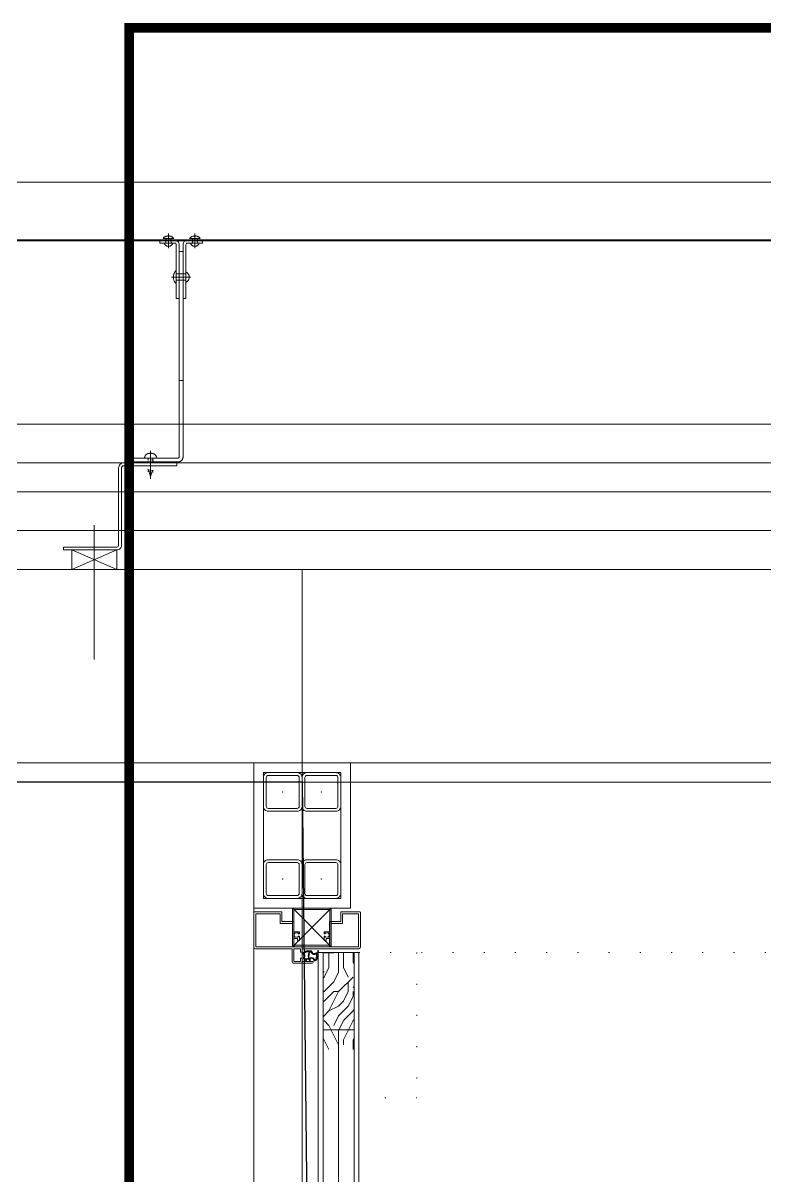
# Model space of a CAD drawing. Extents: x -1299 to 23780, y -3010 to 8106.
# Drawn here: x 14158.7 to 14235.3, y 2762.3 to 2881.4 of the extents above; entities that cross this region are included whole.
import ezdxf

# ---------------------------------------------------------------- set-up
doc = ezdxf.new("R2010")
doc.units = 0
doc.header["$LTSCALE"] = 25
doc.header["$MEASUREMENT"] = 0
doc.linetypes.add('DOT2', pattern=[0.125, 0, -0.125])
doc.linetypes.add('HIDDEN2', pattern=[4.7625, 3.175, -1.5875])
doc.layers.get('0').update_dxf_attribs({"color": 9, "lineweight": 9})
for name, color, linetype, lineweight in [('00', 9, 'Continuous', 9), ('06C', 9, 'Continuous', 9), ('06D', 9, 'Continuous', 9), ('09', 9, 'Continuous', 9), ('10', 9, 'Continuous', 9), ('11', 9, 'Continuous', 9), ('12', 9, 'Continuous', 9), ('14', 9, 'Continuous', 9), ('20', 9, 'DOT2', 9), ('21', 9, 'Continuous', 9), ('33', 9, 'BATTING', 9), ('35', 9, 'Continuous', 9), ('40B', 9, 'Continuous', 9), ('E-MESH TAVAN', 1, 'Continuous', 30)]:
    doc.layers.add(name, color=color, linetype=linetype, lineweight=lineweight)
doc.linetypes.add('BATTING', pattern='A,0.0001,-0.1,[134,ltypeshp.shx,S=0.1,R=0,X=-0.1,Y=0],-0.2,[134,ltypeshp.shx,S=0.1,R=180,X=0.1,Y=0],-0.1', length=0.4001)

# ---------------------------------------------------------------- blocks, each defined once
blk = doc.blocks.new('p- alum kaplama profil')
at = {"lineweight": 13}
blk.add_lwpolyline([(7.12, 12.59), (7.12, 26.49)], dxfattribs=at)
at = {"lineweight": 5}
blk.add_lwpolyline([(9.44, 15.16), (4.79, 15.16), (4.79, 17.16), (9.44, 17.16)], close=True, dxfattribs=at)
for points in [[(4.79, 15.16), (9.44, 17.16)], [(9.44, 15.16), (4.79, 17.16)]]:
    blk.add_lwpolyline(points, dxfattribs=at)
at = {"lineweight": 18}
blk.add_lwpolyline([(4.09, 6.16), (-1.41, 6.16), (-1.41, 6.46), (4.09, 6.46, 0.414214), (4.29, 6.66), (4.29, 14.66, -0.414214), (4.79, 15.16), (10.29, 15.16), (10.29, 14.86), (4.79, 14.86, 0.414214), (4.59, 14.66), (4.59, 6.66, -0.414214)], format="xyb", close=True, dxfattribs=at)
blk.add_lwpolyline([(-2.06, 5.56), (-2.06, -2.34), (-2.06, -15.69), (-1.66, -15.69), (-1.66, -2.34), (-1.66, 5.56), (-1.66, 5.56), (-1.66, 5.57), (-1.66, 5.57), (-1.66, 5.58), (-1.66, 5.58), (-1.65, 5.59), (-1.65, 5.59), (-1.65, 5.59), (-1.65, 5.6), (-1.65, 5.6), (-1.64, 5.61), (-1.64, 5.61), (-1.64, 5.62), (-1.64, 5.62), (-1.63, 5.62), (-1.63, 5.63), (-1.63, 5.63), (-1.62, 5.63), (-1.62, 5.64), (-1.61, 5.64), (-1.61, 5.64), (-1.61, 5.64), (-1.6, 5.65), (-1.6, 5.65), (-1.59, 5.65), (-1.59, 5.65), (-1.58, 5.65), (-1.58, 5.65), (-1.57, 5.66), (-1.57, 5.66), (-1.56, 5.66), (-1.56, 5.66), (3.94, 5.66), (3.94, 6.06), (-1.56, 6.06), (-1.58, 6.06), (-1.61, 6.05), (-1.63, 6.05), (-1.66, 6.05), (-1.68, 6.04), (-1.7, 6.03), (-1.73, 6.03), (-1.75, 6.02), (-1.77, 6.01), (-1.79, 6), (-1.82, 5.99), (-1.84, 5.97), (-1.86, 5.96), (-1.88, 5.94), (-1.89, 5.93), (-1.91, 5.91), (-1.93, 5.89), (-1.95, 5.87), (-1.96, 5.85), (-1.97, 5.83), (-1.99, 5.81), (-2, 5.79), (-2.01, 5.77), (-2.02, 5.75), (-2.03, 5.72), (-2.04, 5.7), (-2.04, 5.68), (-2.05, 5.65), (-2.05, 5.63), (-2.06, 5.61), (-2.06, 5.58)], close=True)
blk.add_lwpolyline([(-1.66, -2.34), (-2.06, -2.34)])
for points in [[(-2.36, -10.84), (-2.36, -16.39), (-2.36, -16.39, -0.414214), (-2.51, -16.54), (-2.51, -16.54), (-4.06, -16.54), (-4.06, -16.84), (-2.51, -16.84), (-2.51, -16.84, 0.414214), (-2.06, -16.39), (-2.06, -10.84)], [(-1.36, -10.84), (-1.66, -10.84), (-1.66, -16.39, 0.414214), (-1.21, -16.84), (-1.21, -16.84), (0.34, -16.84), (0.34, -16.54), (-1.21, -16.54), (-1.21, -16.54, -0.414214), (-1.36, -16.39), (-1.36, -16.39)]]:
    blk.add_lwpolyline(points, format="xyb", close=True)
for points in [[(1.05, 6.91, -10), (1.29, 7.56, -10)], [(1.29, 4.93, -10), (1.29, 7.8, -10)], [(1.53, 6.82, -10), (1.29, 7.56, -10)], [(1.61, 6.87, -10), (0.98, 6.96, -10)], [(1.56, 7.05, -10), (1.02, 7.13, -10)], [(1.05, 5.83, -10), (1.05, 6.01, -10)], [(1.29, 6.16, -10), (1.29, 6.26, -10)], [(0.67, 5.66, -10), (1.91, 5.66, -10)], [(0.67, 5.66, -10), (0.67, 5.64, -10), (0.67, 5.62, -10), (0.67, 5.6, -10), (0.68, 5.58, -10), (0.68, 5.56, -10), (0.69, 5.54, -10), (0.69, 5.52, -10), (0.7, 5.5, -10), (0.7, 5.48, -10), (0.71, 5.46, -10), (0.72, 5.45, -10), (0.73, 5.43, -10), (0.74, 5.41, -10), (0.75, 5.4, -10), (0.76, 5.38, -10), (0.77, 5.36, -10), (0.79, 5.35, -10), (0.8, 5.33, -10), (0.81, 5.32, -10), (0.83, 5.31, -10), (0.84, 5.29, -10), (0.86, 5.28, -10), (0.87, 5.27, -10), (0.89, 5.26, -10), (0.91, 5.25, -10), (0.92, 5.24, -10), (0.94, 5.23, -10), (0.96, 5.22, -10), (0.98, 5.21, -10), (1, 5.21, -10), (1.02, 5.2, -10), (1.03, 5.2, -10)], [(0.96, 5.66, -10), (0.97, 5.66, -10), (0.97, 5.66, -10), (0.97, 5.66, -10), (0.98, 5.66, -10), (0.98, 5.66, -10), (0.99, 5.66, -10), (0.99, 5.66, -10), (1, 5.66, -10), (1, 5.67, -10), (1, 5.67, -10), (1.01, 5.67, -10), (1.01, 5.67, -10), (1.01, 5.67, -10), (1.02, 5.68, -10), (1.02, 5.68, -10), (1.02, 5.68, -10), (1.03, 5.69, -10), (1.03, 5.69, -10), (1.03, 5.69, -10), (1.04, 5.7, -10), (1.04, 5.7, -10), (1.04, 5.7, -10), (1.04, 5.71, -10), (1.04, 5.71, -10), (1.05, 5.72, -10), (1.05, 5.72, -10), (1.05, 5.72, -10), (1.05, 5.73, -10), (1.05, 5.73, -10), (1.05, 5.74, -10), (1.05, 5.74, -10), (1.05, 5.75, -10)], [(1.33, 5.85, -10), (0.98, 5.88, -10)], [(1.03, 5.2, -10), (1.04, 5.2, -10), (1.05, 5.19, -10), (1.05, 5.19, -10), (1.06, 5.19, -10), (1.06, 5.19, -10), (1.07, 5.19, -10), (1.07, 5.19, -10), (1.08, 5.19, -10), (1.08, 5.19, -10), (1.09, 5.19, -10), (1.09, 5.18, -10), (1.1, 5.18, -10), (1.1, 5.18, -10), (1.11, 5.18, -10), (1.11, 5.18, -10), (1.12, 5.18, -10), (1.12, 5.18, -10), (1.13, 5.18, -10), (1.13, 5.18, -10), (1.14, 5.18, -10), (1.15, 5.18, -10), (1.15, 5.18, -10), (1.16, 5.17, -10), (1.16, 5.17, -10), (1.17, 5.17, -10), (1.17, 5.17, -10), (1.18, 5.17, -10), (1.18, 5.17, -10), (1.19, 5.17, -10), (1.19, 5.17, -10), (1.2, 5.17, -10), (1.2, 5.17, -10)], [(1.05, 5.75, -10), (1.05, 5.83, -10)], [(1.2, 5.17, -10), (1.2, 5.2, -10)], [(1.38, 5.2, -10), (1.2, 5.2, -10)], [(1.38, 5.17, -10), (1.38, 5.2, -10)], [(1.38, 5.17, -10), (1.38, 5.17, -10), (1.39, 5.17, -10), (1.39, 5.17, -10), (1.4, 5.17, -10), (1.41, 5.17, -10), (1.41, 5.17, -10), (1.42, 5.17, -10), (1.42, 5.17, -10), (1.43, 5.17, -10), (1.43, 5.18, -10), (1.44, 5.18, -10), (1.44, 5.18, -10), (1.45, 5.18, -10), (1.45, 5.18, -10), (1.46, 5.18, -10), (1.46, 5.18, -10), (1.47, 5.18, -10), (1.47, 5.18, -10), (1.48, 5.18, -10), (1.48, 5.18, -10), (1.49, 5.18, -10), (1.5, 5.19, -10), (1.5, 5.19, -10), (1.51, 5.19, -10), (1.51, 5.19, -10), (1.52, 5.19, -10), (1.52, 5.19, -10), (1.53, 5.19, -10), (1.53, 5.19, -10), (1.54, 5.19, -10), (1.54, 5.2, -10), (1.55, 5.2, -10)], [(1.53, 5.75, -10), (1.53, 5.92, -10)], [(1.53, 5.75, -10), (1.53, 5.74, -10), (1.53, 5.74, -10), (1.53, 5.73, -10), (1.53, 5.73, -10), (1.53, 5.72, -10), (1.54, 5.72, -10), (1.54, 5.72, -10), (1.54, 5.71, -10), (1.54, 5.71, -10), (1.54, 5.7, -10), (1.54, 5.7, -10), (1.55, 5.7, -10), (1.55, 5.69, -10), (1.55, 5.69, -10), (1.55, 5.69, -10), (1.56, 5.68, -10), (1.56, 5.68, -10), (1.56, 5.68, -10), (1.57, 5.67, -10), (1.57, 5.67, -10), (1.58, 5.67, -10), (1.58, 5.67, -10), (1.58, 5.67, -10), (1.59, 5.66, -10), (1.59, 5.66, -10), (1.6, 5.66, -10), (1.6, 5.66, -10), (1.6, 5.66, -10), (1.61, 5.66, -10), (1.61, 5.66, -10), (1.62, 5.66, -10), (1.62, 5.66, -10)], [(1.55, 5.2, -10), (1.57, 5.2, -10), (1.59, 5.21, -10), (1.6, 5.21, -10), (1.62, 5.22, -10), (1.64, 5.23, -10), (1.66, 5.24, -10), (1.68, 5.25, -10), (1.69, 5.26, -10), (1.71, 5.27, -10), (1.73, 5.28, -10), (1.74, 5.29, -10), (1.76, 5.31, -10), (1.77, 5.32, -10), (1.78, 5.33, -10), (1.8, 5.35, -10), (1.81, 5.36, -10), (1.82, 5.38, -10), (1.83, 5.4, -10), (1.84, 5.41, -10), (1.85, 5.43, -10), (1.86, 5.45, -10), (1.87, 5.46, -10), (1.88, 5.48, -10), (1.89, 5.5, -10), (1.89, 5.52, -10), (1.9, 5.54, -10), (1.9, 5.56, -10), (1.9, 5.58, -10), (1.91, 5.6, -10), (1.91, 5.62, -10), (1.91, 5.64, -10), (1.91, 5.66, -10)], [(-2.86, -13.04, 0), (-0.86, -13.04, 0)], [(-2.36, -12.52, 0), (-2.4, -12.53, 0), (-2.43, -12.56, 0), (-2.47, -12.58, 0), (-2.5, -12.6, 0), (-2.53, -12.63, 0), (-2.56, -12.66, 0), (-2.59, -12.69, 0), (-2.61, -12.73, 0), (-2.63, -12.76, 0), (-2.65, -12.8, 0), (-2.67, -12.84, 0), (-2.68, -12.88, 0), (-2.69, -12.92, 0), (-2.7, -12.96, 0), (-2.71, -13, 0), (-2.71, -13.04, 0), (-2.71, -13.08, 0), (-2.7, -13.13, 0), (-2.69, -13.17, 0), (-2.68, -13.21, 0), (-2.67, -13.25, 0), (-2.65, -13.28, 0), (-2.63, -13.32, 0), (-2.61, -13.36, 0), (-2.59, -13.39, 0), (-2.56, -13.42, 0), (-2.53, -13.45, 0), (-2.5, -13.48, 0), (-2.47, -13.51, 0), (-2.43, -13.53, 0), (-2.4, -13.55, 0), (-2.36, -13.57, 0)], [(-2.36, -13.04, 0), (-2.36, -12.52, 0)], [(-2.36, -13.04, 0), (-2.36, -12.73, 0)], [(-2.36, -12.73, 0), (-2.36, -13.04, 0)], [(-1.36, -12.73, 0), (-2.36, -12.73, 0)], [(-2.36, -13.04, 0), (-2.36, -13.36, 0)], [(-2.36, -13.04, 0), (-2.36, -13.57, 0)], [(-2.36, -13.36, 0), (-2.36, -13.04, 0)], [(-1.36, -13.04, 0), (-1.36, -12.37, 0)], [(-1.36, -13.72, 0), (-1.32, -13.68, 0), (-1.29, -13.65, 0), (-1.26, -13.61, 0), (-1.23, -13.58, 0), (-1.2, -13.54, 0), (-1.18, -13.5, 0), (-1.16, -13.45, 0), (-1.14, -13.41, 0), (-1.12, -13.37, 0), (-1.1, -13.32, 0), (-1.09, -13.28, 0), (-1.08, -13.23, 0), (-1.07, -13.18, 0), (-1.06, -13.14, 0), (-1.06, -13.09, 0), (-1.06, -13.04, 0), (-1.06, -12.99, 0), (-1.06, -12.95, 0), (-1.07, -12.9, 0), (-1.08, -12.85, 0), (-1.09, -12.81, 0), (-1.1, -12.76, 0), (-1.12, -12.72, 0), (-1.14, -12.67, 0), (-1.16, -12.63, 0), (-1.18, -12.59, 0), (-1.2, -12.55, 0), (-1.23, -12.51, 0), (-1.26, -12.47, 0), (-1.29, -12.43, 0), (-1.32, -12.4, 0), (-1.36, -12.37, 0)], [(-1.36, -13.04, 0), (-1.36, -13.72, 0)], [(-1.36, -13.36, 0), (-2.36, -13.36, 0)], [(-2.85, -16.54, 0), (-2.86, -16.51, 0), (-2.87, -16.47, 0), (-2.89, -16.44, 0), (-2.91, -16.41, 0), (-2.93, -16.38, 0), (-2.96, -16.35, 0), (-2.98, -16.33, 0), (-3.01, -16.31, 0), (-3.04, -16.29, 0), (-3.07, -16.27, 0), (-3.11, -16.25, 0), (-3.14, -16.24, 0), (-3.18, -16.23, 0), (-3.21, -16.22, 0), (-3.25, -16.22, 0), (-3.29, -16.22, 0), (-3.32, -16.22, 0), (-3.36, -16.22, 0), (-3.39, -16.23, 0), (-3.43, -16.24, 0), (-3.46, -16.25, 0), (-3.5, -16.27, 0), (-3.53, -16.29, 0), (-3.56, -16.31, 0), (-3.59, -16.33, 0), (-3.61, -16.35, 0), (-3.64, -16.38, 0), (-3.66, -16.41, 0), (-3.68, -16.44, 0), (-3.7, -16.47, 0), (-3.71, -16.51, 0), (-3.73, -16.54, 0)], [(-3.29, -16.54, 0), (-3.73, -16.54, 0)], [(-3.29, -16.54, 0), (-3.55, -16.54, 0)], [(-3.55, -16.54, 0), (-3.29, -16.54, 0)], [(-3.55, -17.04, 0), (-3.55, -16.54, 0)], [(-3.29, -17.54, 0), (-3.29, -16.04, 0)], [(-3.29, -16.54, 0), (-2.85, -16.54, 0)], [(-3.29, -16.54, 0), (-3.03, -16.54, 0)], [(-3.03, -16.54, 0), (-3.29, -16.54, 0)], [(-3.03, -17.04, 0), (-3.03, -16.54, 0)], [(-1, -16.54, 0), (-0.98, -16.51, 0), (-0.97, -16.47, 0), (-0.95, -16.44, 0), (-0.93, -16.41, 0), (-0.91, -16.38, 0), (-0.88, -16.35, 0), (-0.86, -16.33, 0), (-0.83, -16.31, 0), (-0.8, -16.29, 0), (-0.77, -16.27, 0), (-0.73, -16.25, 0), (-0.7, -16.24, 0), (-0.66, -16.23, 0), (-0.63, -16.22, 0), (-0.59, -16.22, 0), (-0.56, -16.22, 0), (-0.52, -16.22, 0), (-0.48, -16.22, 0), (-0.45, -16.23, 0), (-0.41, -16.24, 0), (-0.38, -16.25, 0), (-0.34, -16.27, 0), (-0.31, -16.29, 0), (-0.28, -16.31, 0), (-0.25, -16.33, 0), (-0.23, -16.35, 0), (-0.2, -16.38, 0), (-0.18, -16.41, 0), (-0.16, -16.44, 0), (-0.14, -16.47, 0), (-0.13, -16.51, 0), (-0.12, -16.54, 0)], [(-0.56, -16.54, 0), (-1, -16.54, 0)], [(-0.56, -16.54, 0), (-0.82, -16.54, 0)], [(-0.82, -16.54, 0), (-0.56, -16.54, 0)], [(-0.82, -17.04, 0), (-0.82, -16.54, 0)], [(-0.56, -17.54, 0), (-0.56, -16.04, 0)], [(-0.56, -16.54, 0), (-0.3, -16.54, 0)], [(-0.56, -16.54, 0), (-0.12, -16.54, 0)], [(-0.3, -16.54, 0), (-0.56, -16.54, 0)], [(-0.3, -17.04, 0), (-0.3, -16.54, 0)], [(-3.84, -17.04, 0), (-3.81, -17.07, 0), (-3.78, -17.1, 0), (-3.75, -17.12, 0), (-3.72, -17.15, 0), (-3.69, -17.17, 0), (-3.66, -17.19, 0), (-3.62, -17.21, 0), (-3.59, -17.23, 0), (-3.55, -17.24, 0), (-3.52, -17.26, 0), (-3.48, -17.27, 0), (-3.44, -17.28, 0), (-3.4, -17.28, 0), (-3.36, -17.29, 0), (-3.32, -17.29, 0), (-3.29, -17.29, 0), (-3.25, -17.29, 0), (-3.21, -17.29, 0), (-3.17, -17.28, 0), (-3.13, -17.28, 0), (-3.09, -17.27, 0), (-3.06, -17.26, 0), (-3.02, -17.24, 0), (-2.98, -17.23, 0), (-2.95, -17.21, 0), (-2.91, -17.19, 0), (-2.88, -17.17, 0), (-2.85, -17.15, 0), (-2.82, -17.12, 0), (-2.79, -17.1, 0), (-2.76, -17.07, 0), (-2.73, -17.04, 0)], [(-3.29, -17.04, 0), (-3.84, -17.04, 0)], [(-3.29, -17.04, 0), (-2.73, -17.04, 0)], [(-0.56, -17.04, 0), (-1.11, -17.04, 0)], [(0, -17.04, 0), (-0.03, -17.07, 0), (-0.06, -17.1, 0), (-0.09, -17.12, 0), (-0.12, -17.15, 0), (-0.15, -17.17, 0), (-0.18, -17.19, 0), (-0.22, -17.21, 0), (-0.25, -17.23, 0), (-0.29, -17.24, 0), (-0.33, -17.26, 0), (-0.36, -17.27, 0), (-0.4, -17.28, 0), (-0.44, -17.28, 0), (-0.48, -17.29, 0), (-0.52, -17.29, 0), (-0.56, -17.29, 0), (-0.59, -17.29, 0), (-0.63, -17.29, 0), (-0.67, -17.28, 0), (-0.71, -17.28, 0), (-0.75, -17.27, 0), (-0.79, -17.26, 0), (-0.82, -17.24, 0), (-0.86, -17.23, 0), (-0.89, -17.21, 0), (-0.93, -17.19, 0), (-0.96, -17.17, 0), (-0.99, -17.15, 0), (-1.02, -17.12, 0), (-1.05, -17.1, 0), (-1.08, -17.07, 0), (-1.11, -17.04, 0)], [(-0.56, -17.04, 0), (0, -17.04, 0)]]:
    blk.add_polyline3d(points)
blk = doc.blocks.new('Prf-40x40')
for points in [[(1.5, -2), (-1.5, -2, -0.414214), (-2, -1.5), (-2, 1.5, -0.414214), (-1.5, 2), (1.5, 2, -0.414214), (2, 1.5), (2, -1.5, -0.414214)], [(1.5, -1.7), (-1.5, -1.7, -0.414214), (-1.7, -1.5), (-1.7, 1.5, -0.414214), (-1.5, 1.7), (1.5, 1.7, -0.414214), (1.7, 1.5), (1.7, -1.5, -0.414214)]]:
    blk.add_lwpolyline(points, format="xyb", close=True)
blk.add_point((0, 0))
blk = doc.blocks.new('p-korkasa_40x40')
at = {"layer": '10'}
for points in [[(-2, -2), (-2, -2, 4.557572), (-2, -2), (2, -2, 6.895317), (2, -2), (2, -2), (2, 2), (-2, 2), (-2, -2)], [(-1.85, -1.85), (-1.85, 1.85), (1.85, 1.85), (1.85, -1.85), (-1.85, -1.85, -4.556435), (-1.85, -1.85)]]:
    blk.add_lwpolyline(points, format="xyb", close=True, dxfattribs=at)
for points in [[(2, -2), (-2, 2)], [(2, 2), (-2, -1.97)]]:
    blk.add_lwpolyline(points, dxfattribs=at)
blk = doc.blocks.new('p-kapı')
at = {"layer": '09'}
h = blk.add_hatch(dxfattribs=at)
h.set_pattern_fill('LOGEND', color=256, scale=10, style=0)
h.set_pattern_definition([(360, (-1595.242, -1979.64), (10, -10), [3, -7]), (360, (-1595.242, -1980.14), (10, -10), [3, -7]), (360, (-1594.742, -1981.14), (10, -10), [2, -8]), (360, (-1594.242, -1982.14), (10, -10), [1.5, -8.5]), (360, (-1594.242, -1983.14), (10, -10), [1, -9]), (360, (-1596.742, -1984.14), (10, -10), [0.5, -2.5, 0.5, -6.5]), (360, (-1595.242, -1984.64), (10, -10), [0.5, -4, 1.5, -4]), (360, (-1593.242, -1985.14), (10, -10), [0.5, -0.5, 0.5, -8.5]), (360, (-1593.742, -1985.64), (10, -10), [0.5, -9.5]), (360, (-1594.242, -1986.64), (10, -10), [1.5, -8.5]), (360, (-1594.242, -1987.64), (10, -10), [2, -8]), (360, (-1594.742, -1988.64), (10, -10), [2.5, -3, 0.5, -4]), (270, (-1598.742, -1982.64), (-10, -10), [0.5, -1, 2.5, -6]), (270, (-1598.242, -1983.64), (-10, -10), [0.5, -0.5, 1.5, -7.5]), (270, (-1597.742, -1987.64), (-10, -10), [1, -9]), (270, (-1597.242, -1983.64), (-10, -10), [2, -3, 0.5, -4.5]), (270, (-1596.742, -1989.14), (-10, -10), [0.5, -9.5]), (270, (-1596.242, -1984.14), (-10, -10), [1.5, -8.5]), (270, (-1595.242, -1984.64), (-10, -10), [1, -9]), (270, (-1594.242, -1984.64), (-10, -10), [0.5, -1.5, 1.5, -6.5]), (270, (-1593.742, -1985.14), (-10, -10), [0.5, -9.5]), (270, (-1593.242, -1983.14), (-10, -10), [1.4, -8.6]), (270, (-1592.742, -1981.14), (-10, -10), [1, -9]), (270, (-1591.742, -1985.14), (-10, -10), [0.5, -9.5]), (270, (-1590.742, -1984.64), (-10, -10), [1.5, -8.5]), (270, (-1589.742, -1984.64), (-10, -10), [1.5, -8.5]), (315, (-1591.242, -1980.6395), (-3e-15, -10), [0.7071, -0.7071, 0.7071, -12.020836]), (315, (-1593.242, -1983.1395), (-3e-15, -10), [1.4142, -12.727936]), (315, (-1597.242, -1988.1395), (-3e-15, -10), [1.4142, -12.727936]), (315, (-1595.242, -1985.6395), (-3e-15, -10), [1.4142, -12.727936]), (315, (-1594.742, -1983.6395), (-3e-15, -10), [1.4142, -12.727936]), (315, (-1591.742, -1981.6395), (-3e-15, -10), [1.4142, -12.727936]), (315, (-1592.742, -1982.1395), (-3e-15, -10), [2.12132, -12.020816]), (315, (-1595.742, -1986.6395), (-3e-15, -10), [0.7071, -13.435036]), (315, (-1596.242, -1987.6395), (-3e-15, -10), [0.7071, -13.435036]), (315, (-1592.242, -1987.6395), (-3e-15, -10), [0.7071, -13.435036]), (315, (-1596.242, -1982.6395), (-3e-15, -10), [0.7071, -13.435036]), (315, (-1590.742, -1986.1395), (-3e-15, -10), [0.7071, -13.435036]), (315, (-1594.242, -1985.1395), (-3e-15, -10), [0.7071, -13.435036]), (315, (-1593.242, -1986.1395), (-3e-15, -10), [0.7071, -13.435036]), (225, (-1593.742, -1984.1395), (-10, 3e-15), [0.7071, -0.7071, 2.12132, -10.606616]), (225, (-1592.242, -1984.1395), (-10, 3e-15), [0.7071, -13.435036]), (225, (-1592.242, -1980.6395), (-10, 3e-15), [0.7071, -13.435036]), (225, (-1594.242, -1983.1395), (-10, 3e-15), [0.7071, -13.435036]), (225, (-1592.742, -1985.1395), (-10, 3e-15), [0.7071, -13.435036]), (225, (-1595.242, -1982.6395), (-10, 3e-15), [0.7071, -13.435036]), (225, (-1591.242, -1982.6395), (-10, 3e-15), [0.7071, -13.435036]), (225, (-1598.242, -1979.6395), (-10, 3e-15), [0.7071, -13.435036]), (225, (-1597.742, -1980.1395), (-10, 3e-15), [1.4142, -12.727936]), (225, (-1597.242, -1980.6395), (-10, 3e-15), [1.4142, -12.727936]), (225, (-1596.242, -1980.6395), (-10, 3e-15), [1.4142, -12.727936]), (225, (-1595.742, -1981.6395), (-10, 3e-15), [1.4142, -12.727936]), (225, (-1591.742, -1985.6395), (-10, 3e-15), [1.4142, -12.727936]), (225, (-1589.742, -1980.6395), (-10, 3e-15), [1.4142, -12.727936]), (225, (-1589.242, -1988.6395), (-10, 3e-15), [1.4142, -12.727936]), (225, (-1589.242, -1987.6395), (-10, 3e-15), [1.4142, -12.727936]), (225, (-1590.242, -1987.1395), (-10, 3e-15), [1.4142, -12.727936]), (225, (-1597.242, -1987.1395), (-10, 3e-15), [2.12132, -12.020816]), (225, (-1590.742, -1986.1395), (-10, 3e-15), [2.12132, -12.020816]), (333.43495, (-1596.242, -1989.1395), (10, -4e-09), [1.118, -21.24268]), (333.43495, (-1596.242, -1984.1395), (10, -4e-09), [1.118, -21.24268]), (333.43495, (-1595.242, -1987.1395), (10, -4e-09), [1.118, -21.24268]), (333.43495, (-1592.242, -1980.1395), (10, -4e-09), [1.118, -21.24268]), (333.43495, (-1592.742, -1981.1395), (10, -4e-09), [1.118, -21.24268]), (333.43495, (-1595.742, -1983.1395), (10, -4e-09), [1.118, -21.24268]), (333.43495, (-1595.742, -1988.1395), (10, -4e-09), [1.118, -21.24268]), (333.43495, (-1592.742, -1985.1395), (10, -4e-09), [2.236, -20.12468]), (296.56505, (-1592.742, -1986.6395), (5e-10, -10), [1.118, -21.24268]), (296.56505, (-1591.242, -1983.6395), (5e-10, -10), [1.118, -21.24268]), (296.56505, (-1596.242, -1985.6395), (5e-10, -10), [1.118, -21.24268]), (296.56505, (-1598.242, -1986.1395), (5e-10, -10), [1.118, -21.24268]), (296.56505, (-1592.242, -1984.1395), (5e-10, -10), [1.118, -21.24268]), (296.56505, (-1593.242, -1984.1395), (5e-10, -10), [1.118, -21.24268]), (296.56505, (-1597.242, -1985.6395), (5e-10, -10), [2.236, -20.12468]), (296.56505, (-1589.742, -1982.1395), (5e-10, -10), [2.236, -20.12468]), (296.56505, (-1590.742, -1982.6395), (5e-10, -10), [2.236, -20.12468]), (243.43495, (-1598.742, -1981.1395), (-4e-09, -10), [1.118, -21.24268]), (243.43495, (-1598.742, -1986.6395), (-4e-09, -10), [1.118, -21.24268]), (243.43495, (-1596.742, -1979.6395), (-4e-09, -10), [1.118, -21.24268]), (243.43495, (-1597.742, -1988.6395), (-4e-09, -10), [1.118, -21.24268]), (243.43495, (-1596.742, -1982.6395), (-4e-09, -10), [1.118, -21.24268]), (243.43495, (-1594.742, -1983.6395), (-4e-09, -10), [1.118, -21.24268]), (243.43495, (-1593.742, -1985.6395), (-4e-09, -10), [1.118, -21.24268]), (243.43495, (-1598.242, -1981.6395), (3e-06, -10.000002), [1.118, -21.24268]), (243.43495, (-1595.742, -1983.1395), (-4e-09, -10), [1.118, -21.24268]), (243.43495, (-1592.742, -1982.1395), (-4e-09, -10), [1.118, -21.24268]), (243.43495, (-1591.742, -1983.1395), (-4e-09, -10), [1.118, -21.24268]), (243.43495, (-1589.742, -1986.1395), (-4e-09, -10), [1.118, -21.24268]), (243.43495, (-1597.242, -1989.1395), (-4e-09, -10), [1.118, -21.24268]), (243.43495, (-1598.742, -1988.6395), (-4e-09, -10), [2.236, -20.12468]), (243.43495, (-1597.242, -1981.6395), (-4e-09, -10), [2.236, -20.12468]), (206.56505, (-1598.742, -1980.1395), (-10, -5e-10), [1.118, -21.24268]), (206.56505, (-1590.242, -1979.6395), (-10, -5e-10), [1.118, -21.24268]), (206.56505, (-1590.742, -1984.6395), (-10, -5e-10), [1.118, -21.24268]), (206.56505, (-1594.742, -1981.1395), (-10, -5e-10), [1.118, -21.24268]), (206.56505, (-1595.242, -1980.1395), (-10, -5e-10), [1.118, -21.24268]), (206.56505, (-1594.242, -1982.1395), (-10, -5e-10), [1.118, -21.24268]), (206.56505, (-1591.242, -1988.1395), (-10, -5e-10), [1.118, -21.24268]), (206.56505, (-1590.242, -1988.6395), (-10, -5e-10), [2.236, -20.12468])])
h.paths.add_polyline_path([(1.17, -4.6), (1.17, -14.6), (4.37, -14.6), (4.37, -4.6)])
at = {"layer": '10'}
h = blk.add_hatch(color=256, dxfattribs=at)
edge = h.paths.add_edge_path()
edge.add_spline(control_points=[(-0.54, -5.49), (-0.59, -5.45), (-0.69, -5.38), (-0.78, -5.27), (-0.89, -5.18), (-0.84, -5.07), (-0.8, -4.97), (-0.82, -4.86), (-0.89, -4.78), (-0.89, -4.69), (-0.89, -4.57), (-0.73, -4.5), (-0.56, -4.42), (-0.32, -4.4), (-0.16, -4.42), (-0.02, -4.41), (0, -4.53), (0.08, -4.6), (0.16, -4.71), (0.29, -4.69), (0.41, -4.67), (0.55, -4.63), (0.6, -4.51), (0.65, -4.33), (0.67, -4.38), (0.68, -4.4)], knot_values=[0, 0, 0, 0, 1.972481, 3.574486, 4.459232, 5.627327, 6.631388, 7.787073, 8.750153, 9.776377, 10.52172, 11.983185, 14.349038, 16.622963, 18.666606, 19.53266, 20.303207, 21.531065, 22.895002, 24.140503, 24.941405, 26.576439, 28.121431, 29.408424, 30.069043, 30.069043, 30.069043, 30.069043], degree=3, periodic=0)
edge.add_arc((0.66, -4.41), 0.02, 350.3039, 376.2766, ccw=False)
edge.add_line((0.68, -4.41), (0.51, -5.36))
edge.add_spline(control_points=[(0.51, -5.36), (0.47, -5.39), (0.4, -5.44), (0.3, -5.45), (0.24, -5.43), (0.24, -5.43), (0.22, -5.36), (0.22, -5.36)], knot_values=[0, 0, 0, 0, 0.223005, 0.446978, 0.802266, 1.018677, 1.060394, 1.060394, 1.060394, 1.060394], degree=3, periodic=0)
edge.add_arc((-0.01, -5.42), 0.24, 372.8446, 501.1424)
edge.add_spline(control_points=[(-0.2, -5.26), (-0.18, -5.29), (-0.19, -5.35), (-0.13, -5.45), (-0.25, -5.44), (-0.26, -5.25), (-0.42, -5.31), (-0.66, -5.3), (-0.53, -5.42), (-0.53, -5.47), (-0.54, -5.49)], knot_values=[1.684533, 1.684533, 1.684533, 1.684533, 1.827513, 2.001132, 2.034133, 2.383878, 2.57075, 2.817302, 2.995365, 3.101802, 3.101802, 3.101802, 3.101802], degree=3, periodic=0)
edge = h.paths.add_edge_path(flags=16)
edge.add_spline(control_points=[(0.49, -4.71), (0.47, -4.72), (0.45, -4.74), (0.41, -4.76), (0.4, -4.77), (0.39, -4.77)], knot_values=[4.696286, 4.696286, 4.696286, 4.696286, 4.796123, 4.796123, 4.85442, 4.85442, 4.85442, 4.85442], degree=3, periodic=0)
edge.add_spline(control_points=[(0.39, -4.77), (0.39, -4.77), (0.39, -4.77), (0.38, -4.77), (0.37, -4.77), (0.35, -4.78), (0.34, -4.78), (0.33, -4.78), (0.32, -4.78), (0.29, -4.78), (0.27, -4.79), (0.23, -4.79), (0.21, -4.79), (0.17, -4.78), (0.16, -4.78), (0.13, -4.77), (0.11, -4.76), (0.08, -4.74), (0.07, -4.73), (0.04, -4.71), (0.03, -4.69), (0.01, -4.67), (0.01, -4.66), (-0.01, -4.64), (-0.02, -4.64), (-0.04, -4.61), (-0.05, -4.58), (-0.07, -4.56)], knot_values=[3.795206, 3.795206, 3.795206, 3.795206, 3.825435, 3.825435, 3.876176, 3.876176, 3.92312, 3.92312, 3.970064, 3.970064, 4.05608, 4.05608, 4.142095, 4.142095, 4.181856, 4.181856, 4.244412, 4.244412, 4.309456, 4.309456, 4.374501, 4.374501, 4.4364, 4.4364, 4.4983, 4.4983, 4.605733, 4.605733, 4.605733, 4.605733], degree=3, periodic=0)
edge.add_arc((-0.14, -4.59), 0.076, 386.2267, 512.7778)
edge.add_arc((0.77, -4.98), 1.06, 156.6238, 191.1623)
edge.add_arc((-0.25, -5.18), 0.02, 191.0999, 300.1954)
edge.add_arc((-0.03, -5.46), 0.342, 24.4881, 128.8713, ccw=False)
edge.add_arc((0.35, -5.3), 0.0708, 198.1816, 359.8423)
edge.add_line((0.42, -5.3), (0.52, -4.73))
edge.add_arc((0.5, -4.72), 0.02, 350.3039, 494.3622)
edge = h.paths.add_edge_path(flags=16)
edge.add_spline(control_points=[(-0.38, -4.47), (-0.38, -4.47), (-0.39, -4.47), (-0.42, -4.48), (-0.45, -4.49), (-0.49, -4.51), (-0.49, -4.51), (-0.49, -4.51)], knot_values=[2.606882, 2.606882, 2.606882, 2.606882, 2.618309, 2.618309, 2.814705, 2.814705, 2.821436, 2.821436, 2.821436, 2.821436], degree=3, periodic=0)
edge.add_spline(control_points=[(-0.49, -4.51), (-0.52, -4.52), (-0.56, -4.53), (-0.59, -4.54), (-0.59, -4.54), (-0.59, -4.54)], knot_values=[2.408074, 2.408074, 2.408074, 2.408074, 2.597739, 2.597739, 2.606882, 2.606882, 2.606882, 2.606882], degree=3, periodic=0)
edge.add_spline(control_points=[(-0.59, -4.54), (-0.61, -4.55), (-0.62, -4.55), (-0.65, -4.57), (-0.67, -4.57), (-0.7, -4.59), (-0.71, -4.59), (-0.72, -4.6)], knot_values=[2.149006, 2.149006, 2.149006, 2.149006, 2.238061, 2.238061, 2.336259, 2.336259, 2.408074, 2.408074, 2.408074, 2.408074], degree=3, periodic=0)
edge.add_spline(control_points=[(-0.72, -4.6), (-0.73, -4.6), (-0.73, -4.6), (-0.75, -4.61), (-0.75, -4.61), (-0.77, -4.62), (-0.77, -4.62), (-0.78, -4.63), (-0.79, -4.63), (-0.79, -4.63)], knot_values=[1.977607, 1.977607, 1.977607, 1.977607, 2.00399, 2.00399, 2.053089, 2.053089, 2.101048, 2.101048, 2.149006, 2.149006, 2.149006, 2.149006], degree=3, periodic=0)
edge.add_arc((-0.78, -4.65), 0.02, 128.4336, 179.4444)
edge.add_spline(control_points=[(-0.8, -4.65), (-0.8, -4.65), (-0.8, -4.65), (-0.8, -4.66), (-0.8, -4.66), (-0.8, -4.68), (-0.8, -4.69), (-0.8, -4.7)], knot_values=[1.698781, 1.698781, 1.698781, 1.698781, 1.709176, 1.709176, 1.751194, 1.751194, 1.814824, 1.814824, 1.814824, 1.814824], degree=3, periodic=0)
edge.add_spline(control_points=[(-0.8, -4.7), (-0.8, -4.7), (-0.8, -4.7), (-0.8, -4.71), (-0.8, -4.72), (-0.8, -4.73), (-0.8, -4.73), (-0.8, -4.74), (-0.8, -4.74), (-0.8, -4.74), (-0.79, -4.75), (-0.79, -4.75), (-0.79, -4.75), (-0.79, -4.75), (-0.79, -4.76), (-0.79, -4.76), (-0.79, -4.76), (-0.78, -4.76)], knot_values=[1.498289, 1.498289, 1.498289, 1.498289, 1.4989, 1.4989, 1.556387, 1.556387, 1.58513, 1.58513, 1.613874, 1.613874, 1.646409, 1.646409, 1.665385, 1.665385, 1.684361, 1.684361, 1.698781, 1.698781, 1.698781, 1.698781], degree=3, periodic=0)
edge.add_line((-0.78, -4.76), (-0.76, -4.81))
edge.add_line((-0.76, -4.81), (-0.73, -4.89))
edge.add_line((-0.73, -4.89), (-0.72, -4.97))
edge.add_line((-0.72, -4.97), (-0.74, -5.07))
edge.add_spline(control_points=[(-0.74, -5.07), (-0.74, -5.08), (-0.75, -5.09), (-0.76, -5.12), (-0.76, -5.13), (-0.77, -5.15)], knot_values=[0.932214, 0.932214, 0.932214, 0.932214, 0.972815, 0.972815, 1.05928, 1.05928, 1.05928, 1.05928], degree=3, periodic=0)
edge.add_arc((-0.75, -5.15), 0.02, 155.8712, 228.8124)
edge.add_spline(control_points=[(-0.76, -5.17), (-0.76, -5.18), (-0.75, -5.18), (-0.74, -5.19), (-0.74, -5.19), (-0.74, -5.19)], knot_values=[0.619149, 0.619149, 0.619149, 0.619149, 0.680038, 0.680038, 0.680134, 0.680134, 0.680134, 0.680134], degree=3, periodic=0)
edge.add_line((-0.74, -5.19), (-0.71, -5.22))
edge.add_arc((-0.66, -5.16), 0.076, 225.6174, 248.1751)
edge.add_line((-0.68, -5.23), (-0.61, -5.24))
edge.add_line((-0.61, -5.24), (-0.53, -5.23))
edge.add_line((-0.53, -5.23), (-0.45, -5.23))
edge.add_line((-0.45, -5.23), (-0.4, -5.23))
edge.add_line((-0.4, -5.23), (-0.4, -5.23))
edge.add_arc((-0.41, -5.15), 0.076, 277.7459, 367.2282)
edge.add_line((-0.33, -5.14), (-0.33, -5.14))
edge.add_line((-0.33, -5.14), (-0.35, -5.08))
edge.add_line((-0.35, -5.08), (-0.36, -4.98))
edge.add_line((-0.36, -4.98), (-0.35, -4.86))
edge.add_line((-0.35, -4.86), (-0.35, -4.79))
edge.add_line((-0.35, -4.79), (-0.32, -4.65))
edge.add_arc((0.63, -4.93), 0.983, 158.9159, 163.3259, ccw=False)
edge.add_arc((-0.36, -4.55), 0.076, 336.3055, 465.435)
for p, q in [((0.52, -4.73), (0.42, -5.3)), ((0.68, -4.41), (0.51, -5.36)), ((-0.65, -5.24), (-0.4, -5.23))]:
    blk.add_line(p, q, dxfattribs=at)
blk.add_lwpolyline([(-3.12, -0.4, -0.414214), (-3.1, -0.43), (-3.1, -1.4), (-1.86, -1.4, -0.414214), (-1.84, -1.43), (-1.84, -2.45), (-1.28, -2.45), (-1.28, -2.68), (-1.39, -2.68), (-1.35, -2.64, 0.091673), (-1.43, -2.57), (-1.46, -2.6, 0.288261), (-1.7, -2.6), (-1.74, -2.57, 0.091673), (-1.81, -2.64), (-1.77, -2.68, 0.288261), (-1.77, -2.92), (-1.81, -2.95, 0.091673), (-1.74, -3.02), (-1.7, -2.99, 0.288261), (-1.46, -2.99), (-1.43, -3.02, 0.091673), (-1.35, -2.95), (-1.39, -2.92), (-1.28, -2.92), (-1.28, -3.32, -0.414214), (-1.31, -3.35), (-1.46, -3.35, -0.414214), (-1.48, -3.32), (-1.48, -3.15), (-1.84, -3.15), (-1.84, -3.85, 0.414214), (-1.69, -4), (1.69, -4, 0.414214), (1.84, -3.85), (1.84, -3.15), (1.48, -3.15), (1.48, -3.32, -0.414214), (1.46, -3.35), (1.31, -3.35, -0.414214), (1.28, -3.32), (1.28, -2.92), (1.39, -2.92), (1.35, -2.95, 0.091673), (1.43, -3.02), (1.46, -2.99, 0.288261), (1.7, -2.99), (1.74, -3.02, 0.091673), (1.81, -2.95), (1.77, -2.92, 0.288261), (1.77, -2.68), (1.81, -2.64, 0.091673), (1.74, -2.57), (1.7, -2.6, 0.288261), (1.46, -2.6), (1.43, -2.57, 0.091673), (1.35, -2.64), (1.39, -2.68), (1.28, -2.68), (1.28, -2.45), (1.84, -2.45), (1.84, -1.43, -0.414214), (1.87, -1.4), (3, -1.4), (3, -0.43, -0.414214), (3.03, -0.4), (5, -0.4, -0.414214), (5.02, -0.43), (5.02, -4.05, -0.414214), (4.87, -4.2), (-1, -4.2), (-1, -4.53, -0.414214), (-1.02, -4.55), (-1.15, -4.55, -0.414214), (-1.18, -4.53), (-1.18, -4.2), (-1.84, -4.2), (-1.84, -5.52), (-1.18, -5.52), (-1.18, -5.19, -0.414214), (-1.15, -5.17), (-1.02, -5.17, -0.414214), (-1, -5.19), (-1, -5.52), (0.14, -5.52), (0.14, -5.55, -0.414214), (-0.01, -5.7), (-1.87, -5.7, -0.414214), (-2.02, -5.55), (-2.02, -4.2), (-5.83, -4.2, -0.414214), (-5.98, -4.05), (-5.98, -0.43, -0.414214), (-5.95, -0.4)], format="xyb", close=True, dxfattribs=at)
for points in [[(-5.78, -0.6), (-5.78, -4), (-2, -4), (-2, -1.58), (-3.26, -1.58), (-3.26, -0.6)], [(2, -1.58), (3.16, -1.58), (3.16, -0.6), (4.82, -0.6), (4.82, -4), (2, -4)]]:
    blk.add_lwpolyline(points, close=True, dxfattribs=at)
blk.add_lwpolyline([(-0.29, -4.54), (-0.32, -4.65), (-0.35, -4.79), (-0.35, -4.86), (-0.36, -4.98), (-0.35, -5.08), (-0.33, -5.14), (-0.35, -5.2), (-0.4, -5.23), (-0.45, -5.23), (-0.53, -5.23), (-0.61, -5.24), (-0.68, -5.23), (-0.71, -5.22), (-0.74, -5.19), (-0.77, -5.16), (-0.74, -5.07), (-0.72, -4.97), (-0.73, -4.89), (-0.76, -4.81), (-0.78, -4.76), (-0.8, -4.7), (-0.79, -4.63), (-0.72, -4.6), (-0.59, -4.54), (-0.49, -4.51), (-0.38, -4.47), (-0.3, -4.5), (-0.3, -4.5), (-0.29, -4.54)], dxfattribs=at)
for centre, radius, start, end in [((-0.78, -4.65), 0.02, 128.4336, 173.2033), ((-0.36, -4.55), 0.076, 336.3055, 105.435), ((0.63, -4.93), 0.983, 158.9159, 192.4907), ((0.77, -4.98), 1.06, 156.6238, 191.1647), ((-0.14, -4.59), 0.076, 26.2267, 152.7778), ((0.5, -4.72), 0.02, 350.3039, 134.3622), ((-0.75, -5.15), 0.02, 158.8417, 227.7427), ((-0.66, -5.16), 0.076, 225.6174, 270.7329), ((-0.41, -5.15), 0.076, 277.7459, 5.7821), ((-0.25, -5.18), 0.02, 191.2271, 300.1954), ((-0.03, -5.46), 0.342, 24.4547, 128.8713), ((-0.01, -5.42), 0.24, 12.8446, 141.1424), ((0.35, -5.3), 0.0708, 197.4548, 1.5695)]:
    blk.add_arc(centre, radius, start, end, dxfattribs=at)
for points, knots in [([(-0.54, -5.49), (-0.59, -5.45), (-0.69, -5.38), (-0.78, -5.27), (-0.89, -5.18), (-0.84, -5.07), (-0.8, -4.97), (-0.82, -4.86), (-0.89, -4.78), (-0.89, -4.69), (-0.89, -4.57), (-0.73, -4.5), (-0.56, -4.42), (-0.32, -4.4), (-0.16, -4.42), (-0.02, -4.41), (0, -4.53), (0.08, -4.6), (0.16, -4.71), (0.29, -4.69), (0.41, -4.67), (0.55, -4.63), (0.62, -4.51), (0.65, -4.33), (0.67, -4.38), (0.68, -4.4)], [0, 0, 0, 0, 1.972481, 3.574486, 4.459232, 5.627327, 6.631388, 7.787073, 8.750153, 9.776377, 10.52172, 11.983185, 14.349038, 16.622963, 18.666606, 19.53266, 20.303207, 21.531065, 22.895002, 24.140503, 24.941405, 26.576439, 28.121431, 29.408424, 30.069043, 30.069043, 30.069043, 30.069043]), ([(-0.77, -5.15), (-0.76, -5.13), (-0.76, -5.12), (-0.74, -5.09), (-0.74, -5.07), (-0.73, -5.04), (-0.72, -5.03), (-0.72, -4.99), (-0.72, -4.97), (-0.72, -4.93), (-0.72, -4.91), (-0.73, -4.87), (-0.74, -4.85), (-0.75, -4.82), (-0.76, -4.81), (-0.77, -4.8), (-0.77, -4.79), (-0.78, -4.77), (-0.78, -4.76), (-0.79, -4.76), (-0.79, -4.75), (-0.79, -4.75), (-0.79, -4.75), (-0.79, -4.75), (-0.8, -4.74), (-0.8, -4.74), (-0.8, -4.74), (-0.8, -4.73), (-0.8, -4.73), (-0.8, -4.72), (-0.8, -4.71), (-0.8, -4.69), (-0.8, -4.68), (-0.8, -4.66), (-0.8, -4.66), (-0.8, -4.65), (-0.8, -4.65), (-0.8, -4.65)], [0.9322139, 0.9322139, 0.9322139, 0.9322139, 1.0186789, 1.0186789, 1.0825561, 1.0825561, 1.1464333, 1.1464333, 1.2253969, 1.2253969, 1.3043605, 1.3043605, 1.37226, 1.37226, 1.4156034, 1.4156034, 1.4589469, 1.4589469, 1.5127089, 1.5127089, 1.5316849, 1.5316849, 1.5506609, 1.5506609, 1.5831957, 1.5831957, 1.6119392, 1.6119392, 1.6406827, 1.6406827, 1.6981697, 1.6981697, 1.7624109, 1.7624109, 1.8044287, 1.8044287, 1.8148244, 1.8148244, 1.8148244, 1.8148244]), ([(-0.79, -4.63), (-0.79, -4.63), (-0.78, -4.63), (-0.77, -4.62), (-0.77, -4.62), (-0.75, -4.61), (-0.75, -4.61), (-0.72, -4.6), (-0.7, -4.59), (-0.67, -4.57), (-0.65, -4.57), (-0.62, -4.55), (-0.6, -4.55), (-0.55, -4.53), (-0.52, -4.52), (-0.45, -4.49), (-0.42, -4.48), (-0.39, -4.47), (-0.38, -4.47), (-0.38, -4.47)], [1.9776074, 1.9776074, 1.9776074, 1.9776074, 2.025566, 2.025566, 2.0735245, 2.0735245, 2.1226235, 2.1226235, 2.2208216, 2.2208216, 2.3190196, 2.3190196, 2.4172177, 2.4172177, 2.6136138, 2.6136138, 2.8100099, 2.8100099, 2.8214364, 2.8214364, 2.8214364, 2.8214364]), ([(-0.07, -4.56), (-0.05, -4.58), (-0.04, -4.61), (-0.02, -4.64), (-0.01, -4.64), (0.01, -4.66), (0.01, -4.67), (0.03, -4.69), (0.04, -4.71), (0.07, -4.73), (0.08, -4.74), (0.11, -4.76), (0.13, -4.77), (0.16, -4.78), (0.17, -4.78), (0.21, -4.79), (0.23, -4.79), (0.27, -4.79), (0.29, -4.78), (0.32, -4.78), (0.33, -4.78), (0.34, -4.78), (0.35, -4.78), (0.37, -4.77), (0.38, -4.77), (0.39, -4.77), (0.39, -4.77), (0.39, -4.77)], [3.7952058, 3.7952058, 3.7952058, 3.7952058, 3.9026393, 3.9026393, 3.9645387, 3.9645387, 4.0264381, 4.0264381, 4.0914828, 4.0914828, 4.1565275, 4.1565275, 4.2190829, 4.2190829, 4.2588441, 4.2588441, 4.3448595, 4.3448595, 4.4308749, 4.4308749, 4.4778191, 4.4778191, 4.5247633, 4.5247633, 4.5755038, 4.5755038, 4.6057333, 4.6057333, 4.6057333, 4.6057333]), ([(0.39, -4.77), (0.4, -4.77), (0.41, -4.76), (0.45, -4.74), (0.47, -4.72), (0.49, -4.71)], [4.6962856, 4.6962856, 4.6962856, 4.6962856, 4.7545829, 4.7545829, 4.8544198, 4.8544198, 4.8544198, 4.8544198]), ([(-0.71, -5.22), (-0.72, -5.21), (-0.73, -5.2), (-0.75, -5.18), (-0.76, -5.18), (-0.76, -5.17)], [0.5601748, 0.5601748, 0.5601748, 0.5601748, 0.6192452, 0.6192452, 0.6801336, 0.6801336, 0.6801336, 0.6801336]), ([(-0.2, -5.26), (-0.18, -5.29), (-0.19, -5.35), (-0.13, -5.45), (-0.25, -5.44), (-0.26, -5.25), (-0.42, -5.31), (-0.66, -5.3), (-0.53, -5.42), (-0.53, -5.47), (-0.54, -5.49)], [1.684533, 1.684533, 1.684533, 1.684533, 1.827513, 2.001132, 2.034133, 2.383878, 2.57075, 2.817302, 2.995365, 3.101802, 3.101802, 3.101802, 3.101802]), ([(0.51, -5.36), (0.47, -5.39), (0.4, -5.44), (0.3, -5.45), (0.24, -5.43), (0.24, -5.43), (0.22, -5.36), (0.22, -5.36)], [0, 0, 0, 0, 0.223005, 0.446978, 0.802266, 1.018677, 1.060394, 1.060394, 1.060394, 1.060394])]:
    blk.add_open_spline(points, degree=3, knots=knots, dxfattribs=at)
at = {"layer": '12', "ltscale": 20}
for points in [[(0.67, -85.4), (4.87, -85.4), (4.87, -4.6), (0.67, -4.6)], [(4.37, -12.6), (1.17, -12.6), (1.17, -4.6), (4.37, -4.6)], [(1.17, -75.4), (4.37, -75.4), (4.37, -12.6), (1.17, -12.6)]]:
    blk.add_lwpolyline(points, close=True, dxfattribs=at)
at = {"layer": '20'}
for points in [[(4.87, -4.6), (86.47, -4.6)], [(4.87, -4.6), (10.87, -4.6), (10.87, -19.6), (4.87, -19.6), (4.87, -4.6)]]:
    blk.add_lwpolyline(points, dxfattribs=at)
blk.add_arc((4.87, -4.6), 81.6, 270.1053, 0, dxfattribs=at)
at = {"layer": '33', "ltscale": 0.2}
blk.add_lwpolyline([(2.77, -12.6), (2.77, -75.4)], dxfattribs=at)
at = {"layer": '10', "rotation": 270}
blk.add_blockref('p-korkasa_40x40', (0, -2), dxfattribs=at)
blk = doc.blocks.new('p-2. kat planı')
at = {"layer": '00'}
blk.add_lwpolyline([(14050, 2825), (14050, 2825), (14050, 2825), (14472.5, 2825), (14472.5, 2805), (14050, 2805)], close=True, dxfattribs=at)
at = {"layer": '06C'}
blk.add_lwpolyline([(13012.5, 1124.33), (13012.5, 1124.33), (13012.5, 2865), (16712.5, 2865), (16712.49, 2206.39)], dxfattribs=at)
blk.add_lwpolyline([(13012.5, 1124.33), (13012.5, 1124.33), (13012.5, 2865), (16712.5, 2865), (16712.49, 2206.39)], dxfattribs=at)
at = {"layer": '06D'}
for points in [[(14048.83, 2840), (14675, 2840)], [(14675, 2825), (14675, 2833), (14050, 2833), (14050, 2825)]]:
    blk.add_lwpolyline(points, dxfattribs=at)
at = {"layer": '10'}
for points, const_width in [([(13018.5, 1124.33), (13018.5, 2859), (16706.5, 2859), (16706.5, 2206.39)], 0.2), ([(13018.5, 1124.33), (13018.5, 2859), (16706.5, 2859), (16706.5, 2206.39)], 0.2), ([(14043.19, 2836), (14681.81, 2836)], 0.1)]:
    blk.add_lwpolyline(points, dxfattribs=dict(at, const_width=const_width))
at = {"layer": '11'}
blk.add_lwpolyline([(14182.5, 2790), (14182.5, 2805), (14192.5, 2805), (14192.5, 2790), (14182.5, 2790)], dxfattribs=at)
blk.add_lwpolyline([(14183.5, 2791), (14183.5, 2804), (14191.5, 2804), (14191.5, 2791)], close=True, dxfattribs=at)
at = {"layer": '14'}
blk.add_lwpolyline([(14048, 2820.22), (14048, 2803), (14470.5, 2803), (14470.5, 2447)], dxfattribs=at)
at = {"layer": '33', "ltscale": 0.4}
blk.add_lwpolyline([(14050, 2829), (14675, 2829)], dxfattribs=at)
at = {"layer": '40B'}
blk.add_lwpolyline([(13052.5, 1837.5), (13052.5, 1065.5), (13054.42, 1065.5, -0.152186), (16671.45, 2158.21), (16671.45, 2226.09), (16672.5, 2226.09), (16672.5, 2372.5), (15945, 2372.5), (15945, 2365), (14187.5, 2363), (14187.5, 2825), (13845, 2825), (13845, 1845), (13845, 1837.5)], format="xyb", close=True, dxfattribs=at)
blk.add_lwpolyline([(14187.5, 2620), (14480.5, 2620), (14480.5, 2825), (14187.5, 2825)], close=True, dxfattribs=at)
blk.add_blockref('p-kapı', (14188.5, 2790))
at = {"layer": '10', "rotation": 180}
blk.add_blockref('p- alum kaplama profil', (14173.14, 2842.16), dxfattribs=at)
at = {"layer": '10', "xscale": -1, "rotation": 90}
for p in [(14185.5, 2802), (14189.5, 2802), (14185.5, 2793), (14189.5, 2793)]:
    blk.add_blockref('Prf-40x40', p, dxfattribs=at)

msp = doc.modelspace()

# ---------------------------------------------------------------- linework, layer by layer
at = {"layer": '21', "linetype": 'HIDDEN2', "ltscale": 0.1, "const_width": 1}
msp.add_lwpolyline([(14169.64, 2880.95), (14512.5, 2880.95), (14512.5, 2393.96), (14169.64, 2393.96)], close=True, dxfattribs=at)
at = {"layer": '35'}
msp.add_lwpolyline([(16650.5, 2363), (16650.5, 2272.98, 0.147272), (13074.5, 1216.59), (13074.5, 1835), (13854.5, 1835), (13854.5, 2483.5), (13840.44, 2489.8), (13837.5, 2489.8), (13837.5, 2570.2), (13840.5, 2570.2), (13854.5, 2576.5), (13854.5, 2580), (13854.5, 2657), (13835.5, 2657), (13835.5, 2763), (13854.5, 2763), (13854.5, 2803), (14182.5, 2803), (14182.5, 2363)], format="xyb", close=True, dxfattribs=at)
msp.add_lwpolyline([(14192.5, 2630), (14192.5, 2700), (14182.5, 2700), (14182.5, 2790), (14192.5, 2790), (14192.5, 2803), (14470.5, 2803), (14470.5, 2635), (14347.5, 2635), (14347.5, 2685), (14337.5, 2685), (14337.5, 2630)], close=True, dxfattribs=at)
at = {"layer": 'E-MESH TAVAN'}
for points in [[(14187.5, 2803), (14191.5, 2439), (14468.5, 2438.7), (14468.5, 2805)], [(14187.5, 2803), (13854.5, 2803), (13854.5, 1835.16), (13076.5, 1835)]]:
    msp.add_lwpolyline(points, dxfattribs=at)

# ---------------------------------------------------------------- block references
msp.add_blockref('p-2. kat planı', (0, 0))

doc.saveas('drawing.dxf')
